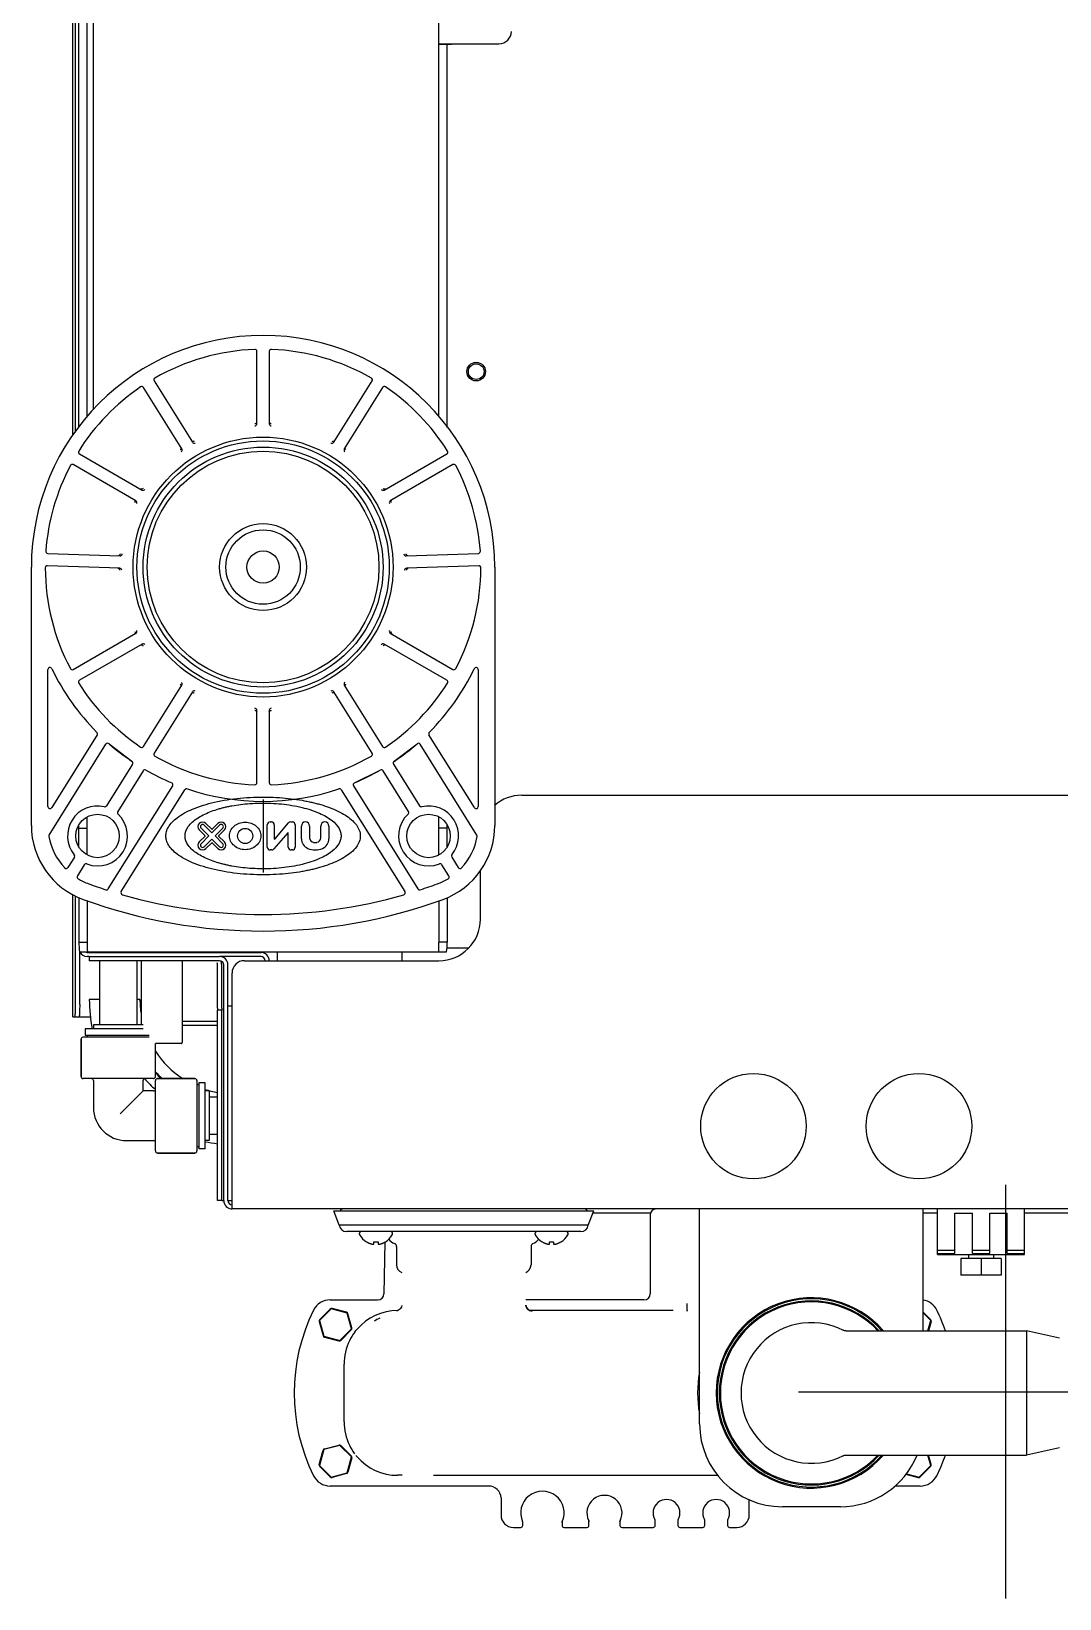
# Model space of a CAD drawing. Header units: millimetres. Extents: x 900 to 7803, y 2935 to 8583.
# Drawn here: x 4597 to 4845.5, y 7538.3 to 7917.2 of the extents above; entities that cross this region are included whole.
import ezdxf

# ---------------------------------------------------------------- set-up
doc = ezdxf.new("R2010")
doc.units = ezdxf.units.MM
doc.header["$LTSCALE"] = 676.148
doc.layers.get('0').update_dxf_attribs({"linetype": 'CONTINUOUS'})
for name, color, linetype in [('ASSI', 7, 'CONTINUOUS'), ('CURVE', 7, 'CONTINUOUS'), ('GEOM', 7, 'CONTINUOUS'), ('NOGEOM', 7, 'CONTINUOUS')]:
    doc.layers.add(name, color=color, linetype=linetype)

msp = doc.modelspace()

# ---------------------------------------------------------------- linework, layer by layer
at = {"color": 7, "linetype": 'Continuous'}
for p, q in [((4610.02, 7676.07), (4610.02, 7674.57)), ((4624.02, 7676.07), (4610.02, 7676.07)), ((4609.02, 7664.57), (4609.02, 7673.57)), ((4625.52, 7674.07), (4609.52, 7674.07)), ((4610.02, 7674.57), (4625.52, 7674.57)), ((4610.52, 7674.57), (4610.52, 7674.07)), ((4627.02, 7664.57), (4627.02, 7672.57)), ((4633.22, 7672.57), (4627.02, 7672.57)), ((4626.52, 7664.07), (4609.52, 7664.07)), ((4612.02, 7663.57), (4612.02, 7657.07)), ((4618.52, 7655.57), (4624.02, 7661.07)), ((4624.02, 7661.07), (4624.02, 7663.57)), ((4626.52, 7661.07), (4624.02, 7661.07)), ((4627.02, 7646.57), (4627.02, 7663.57)), ((4636.52, 7664.07), (4627.52, 7664.07)), ((4637.02, 7663.57), (4637.02, 7646.57)), ((4637.52, 7662.57), (4637.02, 7662.57)), ((4637.52, 7663.07), (4637.52, 7647.07)), ((4639.02, 7663.07), (4637.52, 7663.07)), ((4639.02, 7647.07), (4639.02, 7663.07)), ((4620.02, 7649.07), (4626.52, 7649.07)), ((4636.52, 7646.07), (4627.52, 7646.07)), ((4637.52, 7647.57), (4637.02, 7647.57)), ((4639.02, 7647.07), (4637.52, 7647.07)), ((4816.02, 7621.57), (4816.02, 7632.57)), ((4820.22, 7631.57), (4824.42, 7631.57)), ((4820.22, 7621.77), (4820.22, 7631.57)), ((4824.42, 7621.77), (4824.42, 7631.57)), ((4828.62, 7631.57), (4832.82, 7631.57)), ((4828.62, 7621.77), (4828.62, 7631.57)), ((4832.82, 7621.77), (4832.82, 7631.57)), ((4837.02, 7621.57), (4837.02, 7632.57)), ((4678, 7624.6), (4678, 7624.63)), ((4679.73, 7624.07), (4679.8, 7624.08)), ((4679.8, 7624.08), (4679.8, 7624.63)), ((4680.8, 7624.63), (4680.8, 7624.08)), ((4680.87, 7624.07), (4680.89, 7624.07)), ((4682.6, 7624.63), (4682.6, 7624.6)), ((4720.44, 7624.6), (4720.44, 7624.63)), ((4722.17, 7624.07), (4722.24, 7624.08)), ((4722.24, 7624.08), (4722.24, 7624.63)), ((4723.24, 7624.63), (4723.24, 7624.08)), ((4723.31, 7624.07), (4723.33, 7624.07)), ((4725.04, 7624.63), (4725.04, 7624.6)), ((4816.02, 7622.57), (4820.22, 7622.57)), ((4816.02, 7621.77), (4820.22, 7621.77)), ((4816.02, 7621.57), (4837.02, 7621.57)), ((4831.41, 7620.57), (4821.63, 7620.57)), ((4821.63, 7620.57), (4821.63, 7616.57)), ((4824.42, 7622.57), (4828.62, 7622.57)), ((4824.42, 7621.77), (4828.62, 7621.77)), ((4826.52, 7620.57), (4826.52, 7616.57)), ((4831.41, 7620.57), (4831.41, 7616.57)), ((4832.82, 7622.57), (4837.02, 7622.57)), ((4832.82, 7621.77), (4837.02, 7621.77)), ((4831.41, 7616.57), (4821.63, 7616.57))]:
    msp.add_line(p, q, dxfattribs=at)
at = {"color": 6}
for p, q in [((4832.44, 7638.35), (4832.44, 7538.35)), ((4782.44, 7588.35), (4882.44, 7588.35))]:
    msp.add_line(p, q, dxfattribs=at)
at = {"color": 7, "linetype": 'Continuous'}
for centre, radius, start, end in [((4609.52, 7673.57), 0.5, 90, 180), ((4633.22, 7672.82), 0.25, 269.9998, 360), ((4609.52, 7664.57), 0.5, 180, 270), ((4611.52, 7663.57), 0.5, 0, 90), ((4624.52, 7663.57), 0.5, 90, 180), ((4626.52, 7664.57), 0.5, 270, 360), ((4626.52, 7661.57), 0.5, 270, 360), ((4627.52, 7663.57), 0.5, 90, 180), ((4636.52, 7663.57), 0.5, 0, 90), ((4620.02, 7657.07), 8, 180, 270), ((4626.52, 7648.57), 0.5, 0, 90), ((4627.52, 7646.57), 0.5, 180, 270), ((4636.52, 7646.57), 0.5, 270, 360), ((4680.49, 7628.68), 4.75, 238.4659, 241.0313), ((4680.49, 7628.68), 4.75, 241.0316, 241.9926), ((4680.48, 7628.67), 4.75, 241.9926, 243.3187), ((4680.48, 7628.67), 4.74, 243.3188, 244.4598), ((4680.48, 7628.67), 4.74, 244.4598, 245.4278), ((4680.48, 7628.66), 4.73, 245.4278, 246.6825), ((4680.48, 7628.66), 4.73, 246.6826, 247.4526), ((4680.47, 7628.65), 4.72, 247.4524, 248.9975), ((4680.47, 7628.65), 4.72, 248.9977, 249.4819), ((4680.47, 7628.63), 4.7, 249.4813, 251.5344), ((4680.46, 7628.62), 4.68, 251.535, 252.6227), ((4680.46, 7628.6), 4.67, 252.6228, 253.6051), ((4680.45, 7628.57), 4.64, 253.6036, 255.6824), ((4679.55, 7626.07), 2.01, 262.7256, 264.8598), ((4679.55, 7626.04), 1.98, 264.8627, 265.7144), ((4679.55, 7626.03), 1.97, 265.714, 266.9767), ((4679.55, 7626.02), 1.96, 266.9771, 268.0037), ((4679.55, 7626.02), 1.95, 268.0037, 269.0738), ((4679.55, 7626.01), 1.95, 269.0741, 271.1541), ((4679.55, 7626.02), 1.95, 271.1544, 272.3767), ((4679.55, 7626.02), 1.96, 272.3765, 273.2159), ((4679.55, 7626.03), 1.97, 273.2166, 274.6016), ((4679.55, 7626.05), 1.98, 274.6009, 275.2558), ((4680.3, 7628.39), 3.79, 262.4012, 264.9222), ((4680.3, 7628.38), 3.78, 264.9228, 267.4573), ((4680.3, 7628.37), 3.77, 267.4579, 272.5421), ((4680.3, 7628.38), 3.78, 272.5427, 275.0772), ((4680.3, 7628.39), 3.79, 275.0778, 277.5988), ((4681.05, 7626.07), 2.01, 262.7259, 264.7415), ((4681.05, 7626.03), 1.97, 265.3984, 266.7833), ((4681.05, 7626.02), 1.96, 266.7841, 267.6235), ((4681.05, 7626.02), 1.96, 267.6233, 268.8455), ((4681.05, 7626.01), 1.95, 268.8459, 270.9258), ((4681.05, 7626.02), 1.95, 270.9261, 271.9964), ((4681.05, 7626.02), 1.96, 271.9964, 273.0228), ((4681.05, 7626.03), 1.97, 273.0233, 274.286), ((4681.05, 7626.04), 1.98, 274.2856, 275.1372), ((4681.05, 7626.07), 2.01, 275.1401, 277.2744), ((4680.15, 7628.57), 4.64, 284.3176, 286.3964), ((4680.15, 7628.6), 4.67, 286.3949, 287.3772), ((4680.14, 7628.62), 4.68, 287.3773, 288.465), ((4680.13, 7628.63), 4.7, 288.4656, 290.5187), ((4680.13, 7628.65), 4.72, 290.5181, 291.0023), ((4680.13, 7628.65), 4.72, 291.0025, 292.5476), ((4680.12, 7628.66), 4.73, 292.5474, 293.3174), ((4680.12, 7628.66), 4.73, 293.3175, 294.5722), ((4680.12, 7628.67), 4.74, 294.5722, 295.5402), ((4680.12, 7628.67), 4.74, 295.5402, 296.6812), ((4680.12, 7628.67), 4.75, 296.6813, 298.0074), ((4680.12, 7628.68), 4.75, 298.0074, 298.9684), ((4680.11, 7628.68), 4.75, 298.9687, 301.5341), ((4722.92, 7628.68), 4.75, 238.4659, 241.0313), ((4722.92, 7628.68), 4.75, 241.0316, 241.9926), ((4722.92, 7628.67), 4.75, 241.9926, 243.3187), ((4722.92, 7628.67), 4.74, 243.3188, 244.4598), ((4722.92, 7628.67), 4.74, 244.4598, 245.4278), ((4722.91, 7628.66), 4.73, 245.4278, 246.6825), ((4722.91, 7628.66), 4.73, 246.6826, 247.4526), ((4722.91, 7628.65), 4.72, 247.4524, 248.9975), ((4722.91, 7628.65), 4.72, 248.9977, 249.4819), ((4722.9, 7628.63), 4.7, 249.4813, 251.5344), ((4722.9, 7628.62), 4.68, 251.535, 252.6227), ((4722.89, 7628.6), 4.67, 252.6228, 253.6051), ((4722.88, 7628.57), 4.64, 253.6036, 255.6824), ((4721.99, 7626.07), 2.01, 262.7256, 264.8598), ((4721.99, 7626.04), 1.98, 264.8627, 265.7144), ((4721.99, 7626.03), 1.97, 265.714, 266.9767), ((4721.99, 7626.02), 1.96, 266.9771, 268.0037), ((4721.99, 7626.02), 1.95, 268.0037, 269.0738), ((4721.99, 7626.01), 1.95, 269.0741, 271.1541), ((4721.99, 7626.02), 1.95, 271.1544, 272.3767), ((4721.99, 7626.02), 1.96, 272.3765, 273.2159), ((4721.98, 7626.03), 1.97, 273.2166, 274.6016), ((4721.98, 7626.05), 1.98, 274.6009, 275.2558), ((4722.74, 7628.39), 3.79, 262.4012, 264.9222), ((4722.74, 7628.38), 3.78, 264.9228, 267.4573), ((4722.74, 7628.37), 3.77, 267.4579, 272.5421), ((4722.74, 7628.38), 3.78, 272.5427, 275.0772), ((4722.73, 7628.39), 3.79, 275.0778, 277.5988), ((4723.49, 7626.07), 2.01, 262.7259, 264.7415), ((4723.49, 7626.03), 1.97, 265.3984, 266.7833), ((4723.49, 7626.02), 1.96, 266.7841, 267.6235), ((4723.49, 7626.02), 1.96, 267.6233, 268.8455), ((4723.49, 7626.01), 1.95, 268.8459, 270.9258), ((4723.49, 7626.02), 1.95, 270.9261, 271.9964), ((4723.49, 7626.02), 1.96, 271.9964, 273.0228), ((4723.49, 7626.03), 1.97, 273.0233, 274.286), ((4723.48, 7626.04), 1.98, 274.2856, 275.1372), ((4723.48, 7626.07), 2.01, 275.1401, 277.2744), ((4722.59, 7628.57), 4.64, 284.3176, 286.3964), ((4722.58, 7628.6), 4.67, 286.3949, 287.3772), ((4722.58, 7628.62), 4.68, 287.3773, 288.465), ((4722.57, 7628.63), 4.7, 288.4656, 290.5187), ((4722.57, 7628.65), 4.72, 290.5181, 291.0023), ((4722.56, 7628.65), 4.72, 291.0025, 292.5476), ((4722.56, 7628.66), 4.73, 292.5474, 293.3174), ((4722.56, 7628.66), 4.73, 293.3175, 294.5722), ((4722.56, 7628.67), 4.74, 294.5722, 295.5402), ((4722.55, 7628.67), 4.74, 295.5402, 296.6812), ((4722.55, 7628.67), 4.75, 296.6813, 298.0074), ((4722.55, 7628.68), 4.75, 298.0074, 298.9684), ((4722.55, 7628.68), 4.75, 298.9687, 301.5341)]:
    msp.add_arc(centre, radius, start, end, dxfattribs=at)
at = {"layer": 'ASSI', "color": 7, "linetype": 'Continuous'}
for p, q in [((4623.57, 7692.57), (4623.57, 7677.07)), ((4633.47, 7692.57), (4633.47, 7672.82)), ((4612.02, 7677.07), (4612.02, 7676.07)), ((4624.02, 7677.07), (4612.02, 7677.07)), ((4609.02, 7673.57), (4609.02, 7664.57)), ((4627.52, 7664.07), (4636.52, 7664.07)), ((4640.02, 7661.07), (4639.02, 7661.07)), ((4640.02, 7661.07), (4640.02, 7649.07)), ((4627.52, 7646.07), (4636.52, 7646.07)), ((4640.02, 7649.07), (4639.02, 7649.07)), ((4676.3, 7626.47), (4676.3, 7626.67)), ((4684.3, 7626.47), (4684.3, 7626.67)), ((4718.74, 7626.47), (4718.74, 7626.67)), ((4726.74, 7626.47), (4726.74, 7626.67)), ((4823.52, 7621.57), (4823.52, 7620.57)), ((4829.52, 7621.57), (4829.52, 7620.57))]:
    msp.add_line(p, q, dxfattribs=at)
at = {"layer": 'ASSI', "linetype": 'Continuous'}
for p, q in [((4671.43, 7628.65), (4670.13, 7632.07)), ((4731.6, 7628.65), (4732.91, 7632.07)), ((4731.6, 7628.65), (4671.43, 7628.65)), ((4729.82, 7627.07), (4673.22, 7627.07))]:
    msp.add_line(p, q, dxfattribs=at)
for radius in [2.25, 1.9]:
    msp.add_circle((4704.52, 7834.97), radius, dxfattribs=at)
at = {"layer": 'ASSI', "color": 7, "linetype": 'Continuous'}
for radius in [10.5, 9, 3.9]:
    msp.add_circle((4653.02, 7787.72), radius, dxfattribs=at)
for centre, radius, start, end in [((4646.14, 7683.2), 35.12, 180, 191.7058), ((4646.14, 7683.2), 22.88, 180, 188.8192), ((4646.14, 7683.2), 22.88, 213.2134, 236.7866), ((4646.14, 7683.2), 22.88, 251.8444, 259.6049), ((4646.14, 7683.2), 35.12, 258.2942, 263.256), ((4676.7, 7626.67), 0.4, 90, 180), ((4683.9, 7626.67), 0.4, 0, 90), ((4719.14, 7626.67), 0.4, 90, 180), ((4726.34, 7626.67), 0.4, 0, 90), ((4676.7, 7626.47), 0.4, 180, 210.3012), ((4680.5, 7628.69), 4.8, 210.3012, 238.5421), ((4680.1, 7628.69), 4.8, 301.4579, 329.6988), ((4686.52, 7628.07), 4.25, 222.2898, 246.0499), ((4683.9, 7626.47), 0.4, 329.6988, 360), ((4716.52, 7628.07), 4.25, 293.9501, 317.7102), ((4719.14, 7626.47), 0.4, 180, 210.3012), ((4722.93, 7628.69), 4.8, 210.3012, 238.5421), ((4722.54, 7628.69), 4.8, 301.4579, 329.6988), ((4726.34, 7626.47), 0.4, 329.6988, 360), ((4687.32, 7619.07), 2.05, 180, 246.8262), ((4715.72, 7619.07), 2.05, 293.1738, 360)]:
    msp.add_arc(centre, radius, start, end, dxfattribs=at)
at = {"layer": 'ASSI', "linetype": 'Continuous'}
for centre, radius, start, end in [((4673.22, 7628.87), 1.8, 186.9943, 270), ((4729.82, 7628.87), 1.8, 270, 353.0057), ((4785.52, 7588.07), 23, 40.8573, 319.1427)]:
    msp.add_arc(centre, radius, start, end, dxfattribs=at)
at = {"layer": 'CURVE', "color": 40, "linetype": 'Continuous'}
for p, q in [((4638.78, 7725.35), (4640.65, 7723.48)), ((4639.19, 7725.77), (4640.61, 7724.35)), ((4640.65, 7723.48), (4642.52, 7725.35)), ((4640.69, 7724.35), (4642.1, 7725.77)), ((4654.03, 7720.02), (4654.03, 7725.42)), ((4654.71, 7726.1), (4655.04, 7726.1)), ((4655.72, 7725.42), (4655.72, 7722)), ((4655.82, 7721.97), (4659.2, 7725.87)), ((4659.71, 7726.1), (4660.1, 7726.1)), ((4660.78, 7725.42), (4660.78, 7720.02)), ((4639.02, 7722.76), (4637.6, 7724.18)), ((4637.6, 7721.27), (4639.02, 7722.68)), ((4639.89, 7722.72), (4638.02, 7724.59)), ((4638.02, 7720.85), (4639.89, 7722.72)), ((4640.65, 7721.96), (4638.78, 7720.09)), ((4642.52, 7720.09), (4640.65, 7721.96)), ((4643.28, 7724.59), (4641.41, 7722.72)), ((4641.41, 7722.72), (4643.28, 7720.85)), ((4643.69, 7724.18), (4642.28, 7722.76)), ((4642.28, 7722.68), (4643.69, 7721.27)), ((4658.99, 7723.48), (4655.6, 7719.58)), ((4659.09, 7720.02), (4659.09, 7723.44)), ((4662.3, 7722.04), (4662.3, 7725.11)), ((4664.26, 7725.11), (4664.26, 7722.29)), ((4666.96, 7722.29), (4666.96, 7725.11)), ((4668.93, 7725.11), (4668.93, 7722.04)), ((4640.61, 7721.09), (4639.19, 7719.68)), ((4642.1, 7719.68), (4640.69, 7721.09)), ((4655.1, 7719.35), (4654.71, 7719.35)), ((4660.1, 7719.35), (4659.77, 7719.35))]:
    msp.add_line(p, q, dxfattribs=at)
msp.add_circle((4648.69, 7722.72), 1.83, dxfattribs=at)
for centre, radius, start, end in [((4638.4, 7724.97), 1.12, 45, 225), ((4638.4, 7724.97), 0.537, 45, 225), ((4642.9, 7724.97), 1.12, 315, 135), ((4642.9, 7724.97), 0.537, 315, 135), ((4654.71, 7725.42), 0.675, 90, 180), ((4655.04, 7725.42), 0.675, 0, 90), ((4659.71, 7725.42), 0.675, 90, 139), ((4660.1, 7725.42), 0.675, 0, 90), ((4663.28, 7725.11), 0.984, 0, 180), ((4667.95, 7725.11), 0.984, 0, 180), ((4638.98, 7722.72), 0.0562, 315, 45), ((4640.65, 7724.39), 0.0562, 225, 315), ((4642.32, 7722.72), 0.0562, 135, 225), ((4655.77, 7722), 0.0562, 180, 319), ((4659.04, 7723.44), 0.0562, 0, 139), ((4664.83, 7722.04), 2.53, 180, 246.4218), ((4665.39, 7722.29), 1.12, 180, 262.3377), ((4665.84, 7722.29), 1.12, 277.6623, 360), ((4666.4, 7722.04), 2.53, 293.5782, 360), ((4638.4, 7720.47), 1.12, 135, 315), ((4638.4, 7720.47), 0.537, 135, 315), ((4640.65, 7721.05), 0.0562, 45, 135), ((4642.9, 7720.47), 1.12, 225, 45), ((4642.9, 7720.47), 0.537, 225, 45), ((4654.71, 7720.02), 0.675, 180, 270), ((4655.1, 7720.02), 0.675, 270, 319), ((4659.77, 7720.02), 0.675, 180, 270), ((4660.1, 7720.02), 0.675, 270, 360), ((4665.61, 7723.85), 4.5, 246.4218, 293.5782), ((4665.61, 7723.96), 2.81, 262.3377, 277.6623), ((4644.02, 7681.07), 26, 220.8383, 229.1617)]:
    msp.add_arc(centre, radius, start, end, dxfattribs=at)
for points, knots in [([(4629.52, 7722.72), (4629.52, 7723.08), (4629.63, 7723.83), (4630.36, 7725.47), (4632.47, 7727.51), (4636.31, 7729.5), (4641.49, 7731.06), (4647.53, 7731.99), (4652.8, 7732.19), (4656.91, 7732.02), (4659.75, 7731.75), (4661.97, 7731.43), (4663.61, 7731.12), (4664.76, 7730.87), (4665.87, 7730.6), (4667.32, 7730.2), (4669.09, 7729.61), (4671.08, 7728.78), (4673.36, 7727.53), (4675.61, 7725.78), (4676.52, 7723.66), (4676.52, 7722.72)], [0, 0, 0, 0, 0.0196, 0.041698, 0.098532, 0.17836, 0.280866, 0.397884, 0.516946, 0.573502, 0.626553, 0.675393, 0.698106, 0.719647, 0.740649, 0.761683, 0.803388, 0.843793, 0.881879, 0.947626, 1, 1, 1, 1]), ([(4634.17, 7722.72), (4634.17, 7723.51), (4634.87, 7725.28), (4636.69, 7726.79), (4638.52, 7727.84), (4640.13, 7728.55), (4641.54, 7729.05), (4642.71, 7729.39), (4643.6, 7729.62), (4644.52, 7729.83), (4645.84, 7730.09), (4647.62, 7730.36), (4649.9, 7730.59), (4653.19, 7730.73), (4657.43, 7730.56), (4662.27, 7729.77), (4666.43, 7728.45), (4669.52, 7726.76), (4671.2, 7725.03), (4671.78, 7723.66), (4671.87, 7723.02), (4671.87, 7722.72)], [0, 0, 0, 0, 0.054315, 0.120928, 0.159089, 0.199393, 0.240873, 0.26176, 0.282599, 0.303958, 0.326465, 0.374828, 0.427325, 0.483267, 0.601038, 0.716936, 0.818834, 0.898832, 0.956706, 0.979574, 1, 1, 1, 1]), ([(4644.89, 7722.72), (4644.89, 7723.16), (4645.1, 7724.05), (4645.96, 7725.16), (4647.22, 7725.88), (4648.69, 7726.13), (4650.15, 7725.88), (4651.41, 7725.16), (4652.28, 7724.05), (4652.48, 7723.16), (4652.48, 7722.72)], [0, 0, 0, 0, 0.117152, 0.239047, 0.367351, 0.5, 0.632649, 0.760953, 0.882848, 1, 1, 1, 1]), ([(4676.52, 7722.72), (4676.52, 7721.79), (4675.61, 7719.67), (4673.36, 7717.92), (4671.08, 7716.67), (4669.09, 7715.83), (4667.32, 7715.25), (4665.87, 7714.85), (4664.76, 7714.58), (4663.61, 7714.33), (4661.97, 7714.02), (4659.75, 7713.69), (4656.91, 7713.43), (4652.8, 7713.26), (4647.53, 7713.46), (4641.49, 7714.39), (4636.31, 7715.95), (4632.47, 7717.94), (4630.36, 7719.98), (4629.63, 7721.62), (4629.52, 7722.37), (4629.52, 7722.72)], [0, 0, 0, 0, 0.052374, 0.118121, 0.156207, 0.196612, 0.238317, 0.259351, 0.280353, 0.301894, 0.324607, 0.373447, 0.426498, 0.483054, 0.602116, 0.719134, 0.82164, 0.901468, 0.958302, 0.9804, 1, 1, 1, 1]), ([(4671.87, 7722.72), (4671.87, 7722.43), (4671.78, 7721.79), (4671.2, 7720.42), (4669.52, 7718.69), (4666.43, 7717), (4662.27, 7715.67), (4657.43, 7714.89), (4653.19, 7714.72), (4649.9, 7714.86), (4647.62, 7715.08), (4645.84, 7715.36), (4644.52, 7715.62), (4643.6, 7715.83), (4642.71, 7716.06), (4641.54, 7716.4), (4640.13, 7716.89), (4638.52, 7717.6), (4636.69, 7718.66), (4634.87, 7720.17), (4634.17, 7721.93), (4634.17, 7722.72)], [0, 0, 0, 0, 0.020426, 0.043294, 0.101168, 0.181166, 0.283064, 0.398962, 0.516733, 0.572675, 0.625172, 0.673535, 0.696042, 0.717401, 0.73824, 0.759127, 0.800607, 0.840911, 0.879072, 0.945685, 1, 1, 1, 1]), ([(4652.48, 7722.72), (4652.48, 7722.29), (4652.28, 7721.39), (4651.41, 7720.29), (4650.15, 7719.57), (4648.69, 7719.32), (4647.22, 7719.57), (4645.96, 7720.29), (4645.1, 7721.39), (4644.89, 7722.29), (4644.89, 7722.72)], [0, 0, 0, 0, 0.117152, 0.239047, 0.367351, 0.5, 0.632649, 0.760953, 0.882848, 1, 1, 1, 1])]:
    msp.add_open_spline(points, degree=3, knots=knots, dxfattribs=at)
at = {"layer": 'GEOM', "linetype": 'Continuous'}
for p, q in [((4695.52, 7824.16), (4695.52, 8501.68)), ((4607.02, 7819.61), (4607.02, 8453.47)), ((4608.52, 7821.49), (4608.52, 8454.47)), ((4607.7, 7820.46), (4607.7, 8450.47)), ((4612.02, 7825.86), (4612.02, 8387.22)), ((4697.52, 7821.49), (4697.52, 7914.04)), ((4699.52, 7914.22), (4710.02, 7914.22)), ((4715.52, 7732.57), (5026.52, 7732.57)), ((4608.52, 7720.08), (4608.52, 7725.36)), ((4697.52, 7720.08), (4697.52, 7725.36)), ((4705.52, 7702.57), (4705.52, 7714.39)), ((4607.02, 7678.97), (4607.02, 7708.56)), ((4607.7, 7681.97), (4607.7, 7708.25)), ((4608.52, 7707.86), (4608.52, 7697.02)), ((4697.52, 7707.86), (4697.52, 7697.02)), ((4702.64, 7695.57), (4697.45, 7695.57)), ((4611.02, 7693.57), (4610.52, 7693.57)), ((4642.52, 7692.57), (4611.02, 7692.57)), ((4642.02, 7681.07), (4642.02, 7691.57)), ((4652.52, 7693.57), (4642.52, 7693.57)), ((4643.52, 7634.57), (4643.52, 7691.57)), ((4648.52, 7692.57), (4695.52, 7692.57)), ((4645.52, 7633.57), (4645.52, 7689.57)), ((4642.02, 7634.57), (4642.02, 7680.57)), ((4607.02, 7678.97), (4607.54, 7678.97)), ((4633.47, 7676.97), (4642.02, 7676.97)), ((4994.4, 7632.57), (4645.52, 7632.57)), ((4671.43, 7628.65), (4670.13, 7632.07)), ((4670.13, 7632.07), (4732.91, 7632.07)), ((4731.6, 7628.65), (4732.91, 7632.07)), ((4746.56, 7631.57), (4732.72, 7631.57)), ((4758.52, 7580.57), (4758.52, 7632.57)), ((4812.52, 7603.07), (4812.52, 7632.57)), ((4816.02, 7631.57), (4812.52, 7631.57)), ((4994.4, 7631.57), (4837.02, 7631.57)), ((4792.52, 7560.57), (4778.52, 7560.57))]:
    msp.add_line(p, q, dxfattribs=at)
at = {"layer": 'GEOM', "color": 7, "linetype": 'Continuous'}
for p, q in [((4610.52, 7824.16), (4610.52, 8432.72)), ((4698.52, 7914.04), (4695.52, 7914.04)), ((4698.52, 7914.04), (4698.52, 7914.2)), ((4651.52, 7822.34), (4651.52, 7839.84)), ((4654.52, 7839.84), (4654.52, 7822.34)), ((4626.67, 7832.71), (4635.94, 7817.88)), ((4670.09, 7817.88), (4679.36, 7832.71)), ((4633.4, 7816.29), (4624.13, 7831.12)), ((4681.91, 7831.12), (4672.64, 7816.29)), ((4622.29, 7803.73), (4607.14, 7812.48)), ((4608.64, 7815.08), (4623.79, 7806.33)), ((4682.25, 7806.33), (4697.4, 7815.08)), ((4698.9, 7812.48), (4683.75, 7803.73)), ((4600.99, 7791.04), (4618.47, 7790.43)), ((4687.56, 7790.43), (4705.05, 7791.04)), ((4597.02, 7725.25), (4597.02, 7787.72)), ((4618.37, 7787.43), (4600.88, 7788.04)), ((4705.15, 7788.04), (4687.67, 7787.43)), ((4709.02, 7787.72), (4709.02, 7725.25)), ((4607.14, 7762.97), (4622.29, 7771.71)), ((4683.75, 7771.71), (4698.9, 7762.97)), ((4623.79, 7769.11), (4608.64, 7760.37)), ((4697.4, 7760.37), (4682.25, 7769.11)), ((4601.02, 7729.84), (4601.02, 7762.94)), ((4705.02, 7762.94), (4705.02, 7729.84)), ((4624.13, 7744.32), (4633.4, 7759.16)), ((4635.94, 7757.57), (4626.67, 7742.73)), ((4679.36, 7742.73), (4670.09, 7757.57)), ((4672.64, 7759.16), (4681.91, 7744.32)), ((4651.52, 7735.61), (4651.52, 7753.1)), ((4654.52, 7753.1), (4654.52, 7735.61)), ((4601.33, 7722.93), (4615.05, 7744.89)), ((4612.93, 7747.15), (4601.94, 7729.57)), ((4615.81, 7745.01), (4621.33, 7740.76)), ((4684.7, 7740.76), (4690.23, 7745.01)), ((4704.71, 7722.93), (4690.98, 7744.89)), ((4704.09, 7729.57), (4693.11, 7747.15)), ((4621.48, 7740.08), (4615.19, 7730.01)), ((4624.02, 7738.49), (4617.88, 7728.66)), ((4675.1, 7735.55), (4681.34, 7738.66)), ((4688.16, 7728.66), (4682.01, 7738.49)), ((4684.56, 7740.08), (4690.85, 7730.01)), ((4615.62, 7709.94), (4631.17, 7734.83)), ((4618.73, 7709.26), (4634.13, 7733.9)), ((4671.91, 7733.9), (4687.31, 7709.26)), ((4674.87, 7734.83), (4690.42, 7709.94)), ((4610.52, 7718.12), (4610.52, 7727.33)), ((4695.52, 7718.12), (4695.52, 7727.33)), ((4608.52, 7724.62), (4610.52, 7724.62)), ((4697.52, 7724.62), (4695.52, 7724.62)), ((4607.42, 7717.58), (4605.86, 7715.08)), ((4609.82, 7715.75), (4608.14, 7713.08)), ((4697.89, 7713.08), (4696.22, 7715.75)), ((4698.62, 7717.58), (4700.18, 7715.08)), ((4610.52, 7707.09), (4610.52, 7697.02)), ((4695.52, 7707.09), (4695.52, 7697.02)), ((4608.52, 7697.02), (4610.52, 7697.02)), ((4697.52, 7697.02), (4695.52, 7697.02)), ((4608.69, 7694.72), (4697.35, 7694.72)), ((4608.7, 7681.97), (4608.7, 7694.72)), ((4610.52, 7694.57), (4652.52, 7694.57)), ((4611.02, 7693.57), (4611.02, 7692.57)), ((4611.02, 7693.57), (4642.52, 7693.57)), ((4613.52, 7694.72), (4613.52, 7694.57)), ((4613.52, 7692.57), (4613.52, 7677.07)), ((4622.52, 7692.57), (4622.52, 7677.07)), ((4643.02, 7681.07), (4643.02, 7691.57)), ((4644.52, 7634.57), (4644.52, 7691.57)), ((4656.52, 7692.57), (4656.52, 7694.72)), ((4686.52, 7694.72), (4686.52, 7692.57)), ((4613.52, 7683.2), (4611.01, 7683.2)), ((4623.26, 7683.2), (4622.52, 7683.2)), ((4643.02, 7680.57), (4642.02, 7680.57)), ((4643.02, 7634.57), (4643.02, 7680.57)), ((4645.52, 7681.57), (4644.52, 7681.57)), ((4607.54, 7678.97), (4611.3, 7678.97)), ((4633.47, 7677.97), (4642.02, 7677.97)), ((4642.02, 7659.57), (4640.02, 7659.57)), ((4642.02, 7650.57), (4640.02, 7650.57)), ((4643.02, 7634.57), (4642.02, 7634.57)), ((4643.09, 7634.57), (4643.52, 7634.57)), ((4644.52, 7634.57), (4645.52, 7634.57)), ((4645.52, 7632.57), (4645.52, 7633.57)), ((4746.56, 7631.07), (4746.56, 7629.67)), ((4746.56, 7627.48), (4746.56, 7612.07)), ((4682.42, 7624.52), (4682.2, 7612.05)), ((4685.27, 7623.46), (4685.27, 7619.07)), ((4717.77, 7623.46), (4717.77, 7619.07)), ((4669.49, 7608.41), (4666.68, 7605.6)), ((4669.25, 7608.36), (4666.74, 7605.85)), ((4669.24, 7610.57), (4680.7, 7610.57)), ((4673.33, 7607.38), (4669.49, 7608.41)), ((4673.16, 7607.57), (4669.73, 7608.49)), ((4685.3, 7607.89), (4685.29, 7607.89)), ((4685.38, 7607.91), (4685.3, 7607.89)), ((4685.52, 7607.98), (4685.6, 7607.98)), ((4745.06, 7610.57), (4716.52, 7610.57)), ((4717.29, 7608.07), (4752.12, 7608.07)), ((4755.52, 7608.01), (4755.52, 7609.73)), ((4666.61, 7605.36), (4667.52, 7601.93)), ((4666.68, 7605.6), (4667.71, 7601.77)), ((4674.35, 7603.55), (4673.33, 7607.38)), ((4674.43, 7603.78), (4673.51, 7607.21)), ((4812.52, 7607.63), (4814.3, 7605.85)), ((4814.35, 7605.6), (4812.52, 7607.44)), ((4813.68, 7603.07), (4814.35, 7605.6)), ((4814.43, 7605.36), (4813.82, 7603.07)), ((4667.71, 7601.77), (4671.55, 7600.74)), ((4667.88, 7601.58), (4671.31, 7600.66)), ((4671.55, 7600.74), (4674.35, 7603.55)), ((4671.79, 7600.79), (4674.3, 7603.3)), ((4793.49, 7603.13), (4793.21, 7603.24)), ((4793.21, 7603.24), (4793.26, 7603.21)), ((4793.79, 7603.08), (4793.49, 7603.13)), ((4793.89, 7603.07), (4793.79, 7603.08)), ((4793.91, 7603.07), (4837.52, 7603.07)), ((4845.52, 7601.32), (4837.52, 7603.07)), ((4837.52, 7603.07), (4837.52, 7573.07)), ((4672.61, 7581.07), (4672.61, 7595.07)), ((4666.61, 7570.78), (4667.52, 7574.21)), ((4667.71, 7574.38), (4666.68, 7570.55)), ((4671.55, 7575.41), (4667.71, 7574.38)), ((4667.88, 7574.57), (4671.31, 7575.49)), ((4674.35, 7572.6), (4671.55, 7575.41)), ((4671.79, 7575.36), (4674.3, 7572.85)), ((4845.52, 7574.82), (4837.52, 7573.07)), ((4666.68, 7570.55), (4669.49, 7567.74)), ((4669.25, 7567.79), (4666.74, 7570.3)), ((4673.33, 7568.77), (4674.35, 7572.6)), ((4674.43, 7572.36), (4673.51, 7568.93)), ((4793.26, 7572.94), (4793.21, 7572.91)), ((4793.79, 7573.07), (4793.89, 7573.07)), ((4793.91, 7573.07), (4837.52, 7573.07)), ((4811.55, 7567.74), (4814.35, 7570.55)), ((4811.79, 7567.79), (4814.3, 7570.3)), ((4814.35, 7570.55), (4813.68, 7573.07)), ((4814.43, 7570.78), (4813.82, 7573.07)), ((4669.49, 7567.74), (4673.33, 7568.77)), ((4673.16, 7568.58), (4669.73, 7567.66)), ((4686.65, 7568.17), (4685.52, 7568.17)), ((4762.97, 7568.08), (4694.2, 7568.08)), ((4808.38, 7568.45), (4811.31, 7567.66)), ((4808.48, 7568.56), (4811.55, 7567.74)), ((4707.52, 7565.57), (4669.24, 7565.57)), ((4710.52, 7562.69), (4710.52, 7558.57)), ((4811.8, 7565.57), (4805.66, 7565.57)), ((4770.52, 7558.57), (4770.52, 7562.31)), ((4713.52, 7555.57), (4715.27, 7555.57)), ((4715.77, 7556.07), (4715.77, 7556.73)), ((4725.27, 7556.73), (4725.31, 7556.93)), ((4725.27, 7556.73), (4725.27, 7556.07)), ((4725.77, 7555.57), (4731.27, 7555.57)), ((4731.72, 7557.18), (4731.77, 7556.95)), ((4731.77, 7556.07), (4731.77, 7556.95)), ((4739.27, 7556.95), (4739.32, 7557.18)), ((4739.27, 7556.95), (4739.27, 7556.07)), ((4739.77, 7555.57), (4747.27, 7555.57)), ((4747.77, 7556.07), (4747.77, 7557.2)), ((4753.27, 7557.2), (4753.27, 7556.07)), ((4753.77, 7555.57), (4759.27, 7555.57)), ((4759.77, 7556.07), (4759.77, 7557.2)), ((4765.27, 7557.2), (4765.27, 7556.07)), ((4765.77, 7555.57), (4767.52, 7555.57))]:
    msp.add_line(p, q, dxfattribs=at)
for points in [[(4686.52, 7609.25), (4686.44, 7608.86), (4686.26, 7608.51), (4686.01, 7608.23), (4685.75, 7608.05), (4685.53, 7607.95), (4685.38, 7607.91)], [(4717.79, 7607.89), (4717.8, 7607.89), (4717.79, 7607.89), (4717.75, 7607.9), (4717.64, 7607.92), (4717.43, 7607.99), (4717.14, 7608.15), (4716.86, 7608.41), (4716.64, 7608.77), (4716.52, 7609.2), (4716.52, 7609.26)], [(4793.21, 7572.91), (4793.49, 7573.02), (4793.79, 7573.07)]]:
    msp.add_lwpolyline(points, dxfattribs=at)
for centre, radius in [((4653.02, 7787.72), 31.41), ((4653.02, 7787.72), 30.5), ((4653.02, 7787.72), 29), ((4653.02, 7787.72), 28), ((4613.02, 7722.72), 5.25), ((4693.02, 7722.72), 5.25), ((4771.52, 7652.57), 12.75), ((4811.52, 7652.57), 12.75)]:
    msp.add_circle(centre, radius, dxfattribs=at)
at = {"layer": 'GEOM', "linetype": 'Continuous'}
for centre, radius, start, end in [((4710.02, 7917.22), 3, 269.9993, 359.9993), ((4715.52, 7722.57), 10, 90, 131.0941), ((4695.52, 7702.57), 10, 270, 360), ((4610.52, 7695.57), 2, 205.1728, 270), ((4641.02, 7691.57), 1, 0, 30), ((4642.52, 7691.57), 1, 0, 90), ((4648.52, 7689.57), 3, 90, 180), ((4652.52, 7692.57), 1, 0, 90), ((4644.02, 7681.07), 2, 180, 195.4975), ((4645.52, 7634.57), 2, 180, 270), ((4778.52, 7580.57), 20, 180, 270), ((4792.52, 7580.57), 20, 270, 337.9046)]:
    msp.add_arc(centre, radius, start, end, dxfattribs=at)
at = {"layer": 'GEOM', "color": 7, "linetype": 'Continuous'}
for centre, radius, start, end in [((4653.02, 7787.72), 56, 0, 180), ((4653.02, 7787.72), 52.65, 92.1978, 119.8022), ((4651.02, 7839.84), 0.5, 0, 92.1978), ((4655.02, 7839.84), 0.5, 87.8022, 180), ((4653.02, 7787.72), 52.65, 60.1978, 87.8022), ((4623.71, 7830.86), 0.5, 32, 124.1978), ((4627.1, 7832.98), 0.5, 119.8022, 212), ((4678.94, 7832.98), 0.5, 328, 60.1978), ((4682.33, 7830.86), 0.5, 55.8022, 148), ((4653.02, 7787.72), 52.65, 124.1978, 147.8022), ((4653.02, 7787.72), 52.65, 32.1978, 55.8022), ((4651.01, 7822.89), 0.537, 284.6753, 287.9417), ((4606.89, 7812.05), 0.5, 60, 152.1978), ((4608.89, 7815.51), 0.5, 147.8022, 240), ((4697.15, 7815.51), 0.5, 300, 32.1978), ((4699.15, 7812.05), 0.5, 27.8022, 120), ((4653.02, 7787.72), 52.65, 152.1978, 175.8022), ((4653.02, 7787.72), 52.65, 4.1978, 27.8022), ((4621.53, 7803.57), 0.567, 352.9438, 359.7748), ((4601.01, 7791.54), 0.5, 175.8022, 268), ((4617.93, 7790.96), 0.545, 340.8391, 344.5973), ((4688.09, 7790.96), 0.537, 196.6753, 199.9417), ((4705.03, 7791.54), 0.5, 272, 4.1978), ((4600.87, 7787.54), 0.5, 88, 180.1978), ((4653.02, 7787.72), 52.65, 180.1978, 207.8022), ((4653.02, 7787.72), 52.65, 332.1978, 359.8022), ((4705.17, 7787.54), 0.5, 359.8022, 92), ((4684.51, 7771.88), 0.567, 172.9438, 179.7748), ((4601.52, 7762.94), 0.5, 25.6985, 180), ((4653.02, 7787.72), 56.65, 205.6985, 224.8525), ((4606.89, 7763.4), 0.5, 207.8022, 300), ((4653.02, 7787.72), 56.65, 315.1475, 334.3015), ((4699.15, 7763.4), 0.5, 240, 332.1978), ((4704.52, 7762.94), 0.5, 0, 154.3015), ((4608.89, 7759.93), 0.5, 120, 212.1978), ((4653.02, 7787.72), 52.65, 212.1978, 235.8022), ((4653.02, 7787.72), 52.65, 304.1978, 327.8022), ((4697.15, 7759.93), 0.5, 327.8022, 60), ((4655.03, 7752.56), 0.537, 104.6753, 107.9417), ((4612.5, 7747.41), 0.5, 328, 44.8525), ((4615.48, 7744.63), 0.5, 48.9398, 148), ((4653.02, 7787.72), 56.65, 228.9398, 235.9946), ((4623.71, 7744.59), 0.5, 235.8022, 328), ((4682.33, 7744.59), 0.5, 212, 304.1978), ((4653.02, 7787.72), 56.65, 304.0054, 311.0602), ((4690.56, 7744.63), 0.5, 32, 131.0602), ((4693.54, 7747.41), 0.5, 135.1475, 212), ((4621.05, 7740.34), 0.5, 328, 55.9946), ((4627.1, 7742.47), 0.5, 148, 240.1978), ((4653.02, 7787.72), 52.65, 240.1978, 267.8022), ((4653.02, 7787.72), 52.65, 272.1978, 299.8022), ((4678.94, 7742.47), 0.5, 299.8022, 32), ((4684.98, 7740.34), 0.5, 124.0054, 212), ((4624.45, 7738.23), 0.5, 60.0054, 148), ((4653.02, 7787.72), 56.65, 240.0054, 247.0602), ((4653.02, 7787.72), 56.65, 292.9398, 299.9946), ((4681.59, 7738.23), 0.5, 32, 119.9946), ((4630.74, 7735.09), 0.5, 328, 67.0602), ((4634.55, 7733.64), 0.5, 71.1475, 148), ((4653.02, 7787.72), 56.65, 251.1475, 288.8525), ((4651.02, 7735.61), 0.5, 267.8022, 360), ((4655.02, 7735.61), 0.5, 180, 272.1978), ((4671.49, 7733.64), 0.5, 32, 108.8525), ((4675.29, 7735.09), 0.5, 112.9398, 212), ((4601.52, 7729.84), 0.5, 180, 328), ((4613.02, 7722.72), 7.25, 76.9975, 219.0025), ((4614.76, 7730.28), 0.5, 256.9975, 328), ((4691.27, 7730.28), 0.5, 212, 283.0025), ((4693.02, 7722.72), 7.25, 320.9975, 103.0025), ((4704.52, 7729.84), 0.5, 212, 360), ((4613.02, 7722.72), 7.25, 248.988, 47.012), ((4618.3, 7728.39), 0.5, 148, 227.012), ((4693.02, 7722.72), 7.25, 132.988, 291.012), ((4687.73, 7728.39), 0.5, 312.988, 32), ((4616.02, 7725.25), 19, 180, 249.9874), ((4601.75, 7722.66), 0.5, 148, 190.2852), ((4616.02, 7725.25), 15, 190.2852, 223.1051), ((4690.02, 7725.25), 19, 290.0126, 360), ((4690.02, 7725.25), 15, 316.8949, 349.7148), ((4704.29, 7722.66), 0.5, 349.7148, 32), ((4607, 7717.85), 0.5, 328, 39.0025), ((4699.04, 7717.85), 0.5, 140.9975, 212), ((4605.43, 7715.34), 0.5, 223.1051, 328), ((4610.24, 7715.49), 0.5, 68.988, 148), ((4695.8, 7715.49), 0.5, 32, 111.012), ((4700.6, 7715.34), 0.5, 212, 316.8949), ((4608.57, 7712.81), 0.5, 148, 239.0781), ((4616.02, 7725.25), 15, 239.0781, 249.9874), ((4653.02, 7826.84), 123.12, 249.9874, 252.0311), ((4653.02, 7826.84), 123.12, 287.9689, 290.0126), ((4690.02, 7725.25), 15, 290.0126, 300.9219), ((4697.47, 7712.81), 0.5, 300.9219, 32), ((4653.02, 7826.84), 127.12, 249.9874, 290.0126), ((4615.19, 7710.2), 0.5, 252.0311, 328), ((4619.15, 7708.99), 0.5, 148, 253.9663), ((4653.02, 7826.84), 123.12, 253.9663, 286.0337), ((4686.89, 7708.99), 0.5, 286.0337, 32), ((4690.85, 7710.2), 0.5, 212, 287.9689), ((4655.46, 7696.99), 44.95, 179.958, 182.891), ((4650.57, 7696.99), 44.95, 357.109, 0.042), ((4610.52, 7695.57), 1, 238.2446, 270), ((4634.62, 7694.77), 0.2, 270, 345.3012), ((4642.52, 7691.57), 2, 0, 90), ((4641.02, 7691.57), 2, 0, 30), ((4652.52, 7692.57), 2, 0, 90), ((4644.02, 7681.07), 1, 180, 210), ((4646.14, 7683.2), 25.95, 222.485, 227.5151), ((4646.14, 7683.2), 26.08, 222.7798, 227.2202), ((4645.52, 7634.57), 1, 180, 270), ((4672.37, 7631.77), 0.8, 90, 157.6543), ((4730.67, 7631.77), 0.8, 22.3457, 90), ((4748.06, 7631.07), 1.5, 89.9673, 179.9672), ((4686.52, 7628.07), 4.25, 222.2972, 246.0499), ((4684.47, 7623.46), 0.8, 0, 66.0499), ((4718.57, 7623.46), 0.8, 113.9501, 180), ((4705.52, 7588.07), 45, 153.6098, 206.3902), ((4669.24, 7606.08), 4.5, 89.9984, 153.6114), ((4685.52, 7595.07), 12.91, 90, 139.3191), ((4718.01, 7609.37), 1.5, 181.8276, 270.0023), ((4785.52, 7588.07), 22.75, 41.3972, 318.6028), ((4785.52, 7588.07), 22.25, 42.518, 317.482), ((4785.52, 7588.07), 22, 43.0001, 316.9998), ((4811.8, 7606.08), 4.5, 26.3863, 80.7714), ((4775.52, 7588.07), 45, 19.4847, 26.3902), ((4669.84, 7605.08), 5.48, 151.8655, 154.5057), ((4686.02, 7594.57), 12.5, 112.5231, 119.5853), ((4785.52, 7588.07), 17, 62.905, 297.095), ((4811.19, 7605.08), 5.48, 25.4943, 28.1352), ((4707.52, 7588.07), 41.5, 160.9606, 161.15), ((4707.52, 7588.07), 38.75, 160.6734, 160.8764), ((4685.52, 7595.07), 12.91, 154.1898, 180), ((4685.59, 7595.04), 12.98, 143.5259, 154.187), ((4686.11, 7594.57), 13.69, 139.3168, 141.1322), ((4785.52, 7588.07), 27.5, 169.5578, 190.3788), ((4685.52, 7581.07), 12.91, 180, 205.8102), ((4707.52, 7588.07), 41.5, 198.85, 199.0394), ((4707.52, 7588.07), 38.75, 199.1236, 199.3266), ((4685.58, 7581.1), 12.98, 205.8107, 216.4764), ((4685.82, 7581.34), 13.31, 218.8422, 220.7088), ((4685.52, 7581.07), 12.91, 220.6809, 270), ((4775.52, 7588.07), 45, 333.6098, 340.5153), ((4669.84, 7571.06), 5.48, 205.4943, 208.1352), ((4669.24, 7570.07), 4.5, 206.3886, 270.0016), ((4811.8, 7570.07), 4.5, 269.9984, 333.6114), ((4811.19, 7571.06), 5.48, 331.8655, 334.5057), ((4720.52, 7559.07), 5.25, 335.9294, 204.0706), ((4735.52, 7559.07), 4.25, 333.4746, 206.5254), ((4713.52, 7558.57), 3, 180, 270), ((4750.52, 7559.07), 3.25, 330.0736, 209.9264), ((4762.52, 7559.07), 3.25, 330.0736, 209.9264), ((4767.52, 7558.57), 3, 270, 360), ((4715.27, 7556.07), 0.5, 270, 360), ((4715.27, 7556.73), 0.5, 0, 24.0706), ((4725.77, 7556.73), 0.5, 155.9294, 180), ((4725.77, 7556.07), 0.5, 180, 270), ((4731.27, 7556.07), 0.5, 270, 360), ((4731.27, 7556.95), 0.5, 0, 26.5254), ((4739.77, 7556.95), 0.5, 153.4746, 180), ((4739.77, 7556.07), 0.5, 180, 270), ((4747.27, 7556.07), 0.5, 270, 360), ((4747.27, 7557.2), 0.5, 0, 29.9264), ((4753.77, 7557.2), 0.5, 150.0736, 180), ((4753.77, 7556.07), 0.5, 180, 270), ((4759.27, 7556.07), 0.5, 270, 360), ((4759.27, 7557.2), 0.5, 0, 29.9264), ((4765.77, 7557.2), 0.5, 150.0736, 180), ((4765.77, 7556.07), 0.5, 180, 270)]:
    msp.add_arc(centre, radius, start, end, dxfattribs=at)
for centre, major_axis, ratio, start_param, end_param in [((4680.7, 7612.07), (-1.25, 0.84), 0.998054, 2.164812, 3.716346), ((4745.06, 7612.07), (-1.25, 0.83), 0.998023, 2.159478, 3.728448), ((4669.6, 7608), (0.129, -0.483), 0.999797, 8.901267, 9.948289), ((4667.09, 7605.49), (0.483, -0.129), 0.999797, 8.901267, 9.948289), ((4673.03, 7607.08), (-0.354, -0.354), 0.999797, 8.901267, 9.948289), ((4813.95, 7605.49), (-0.483, -0.129), 0.999797, 8.901267, 9.948289), ((4668.01, 7602.06), (0.354, 0.354), 0.999797, 8.901267, 9.948289), ((4671.44, 7601.14), (-0.129, 0.483), 0.999797, 8.901267, 9.948289), ((4673.95, 7603.65), (-0.483, 0.129), 0.999797, 8.901267, 9.948289), ((4668.01, 7574.08), (0.354, -0.354), 0.999797, 8.901267, 9.948289), ((4671.44, 7575), (-0.129, -0.483), 0.999797, 8.901267, 9.948289), ((4667.09, 7570.65), (0.483, 0.129), 0.999797, 8.901267, 9.948289), ((4673.95, 7572.49), (-0.483, -0.129), 0.999797, 8.901267, 9.948289), ((4813.95, 7570.65), (-0.483, 0.129), 0.999797, 8.901267, 9.948289), ((4669.6, 7568.14), (0.129, 0.483), 0.999797, 8.901267, 9.948289), ((4673.03, 7569.06), (-0.354, 0.354), 0.999797, 8.901267, 9.948289), ((4811.44, 7568.14), (-0.129, 0.483), 0.999797, 8.901267, 9.948289), ((4707.52, 7562.57), (0, 3), 0.999391, -1.530583, 0)]:
    msp.add_ellipse(centre, major_axis=major_axis, ratio=ratio, start_param=start_param, end_param=end_param, dxfattribs=at)
at = {"layer": 'GEOM', "linetype": 'Continuous'}
for points, knots in [([(4695.52, 7914.2), (4695.52, 7914.21), (4695.62, 7914.18), (4695.67, 7914.2), (4695.71, 7914.2)], [0, 0, 0, 0, 0.252759, 1, 1, 1, 1]), ([(4695.71, 7914.2), (4695.86, 7914.21), (4696.79, 7914.22), (4697.72, 7914.22), (4698.51, 7914.22)], [0, 0, 0, 0, 0.15208, 1, 1, 1, 1]), ([(4607.54, 7678.97), (4607.56, 7678.97), (4607.58, 7679.09), (4607.61, 7679.23), (4607.63, 7679.52), (4607.65, 7679.88), (4607.67, 7680.33), (4607.69, 7681.03), (4607.7, 7681.59), (4607.7, 7681.97)], [0, 0, 0, 0, 0.021666, 0.079165, 0.171618, 0.295699, 0.446725, 0.618937, 1, 1, 1, 1])]:
    msp.add_open_spline(points, degree=3, knots=knots, dxfattribs=at)
for points in [[(4698.51, 7914.22), (4698.85, 7914.22), (4699.18, 7914.22), (4699.52, 7914.22)], [(4608.52, 7697.02), (4608.52, 7696.25), (4608.57, 7695.48), (4608.69, 7694.72)], [(4697.35, 7694.72), (4697.46, 7695.48), (4697.52, 7696.25), (4697.52, 7697.02)]]:
    msp.add_open_spline(points, degree=3, dxfattribs=at)
at = {"layer": 'GEOM', "color": 7, "linetype": 'Continuous'}
for points, knots in [([(4651.14, 7822.37), (4651.13, 7822.37), (4651.1, 7822.36), (4651.06, 7822.36), (4651.05, 7822.36)], [0, 0, 0, 0, 0.4981, 1, 1, 1, 1]), ([(4651.51, 7822.76), (4651.49, 7822.64), (4651.38, 7822.47), (4651.22, 7822.4), (4651.17, 7822.38)], [0, 0, 0, 0, 0.695209, 1, 1, 1, 1]), ([(4654.9, 7822.37), (4654.88, 7822.37), (4654.85, 7822.39), (4654.81, 7822.4), (4654.79, 7822.41)], [0, 0, 0, 0, 0.507151, 1, 1, 1, 1]), ([(4654.99, 7822.36), (4654.98, 7822.36), (4654.95, 7822.36), (4654.92, 7822.37), (4654.9, 7822.37)], [0, 0, 0, 0, 0.501286, 1, 1, 1, 1]), ([(4633.14, 7816.71), (4633.22, 7816.58), (4633.23, 7816.33), (4633.11, 7816.16), (4633.07, 7816.11)], [0, 0, 0, 0, 0.687908, 1, 1, 1, 1]), ([(4669.93, 7818.08), (4669.89, 7818.08), (4669.81, 7818.09), (4669.74, 7818.12), (4669.7, 7818.14)], [0, 0, 0, 0, 0.489748, 1, 1, 1, 1]), ([(4672.83, 7816.41), (4672.82, 7816.45), (4672.83, 7816.53), (4672.85, 7816.6), (4672.86, 7816.64)], [0, 0, 0, 0, 0.513713, 1, 1, 1, 1]), ([(4633.07, 7816.11), (4633.06, 7816.1), (4633.03, 7816.08), (4633.01, 7816.06), (4632.99, 7816.05)], [0, 0, 0, 0, 0.4981, 1, 1, 1, 1]), ([(4623.66, 7806.52), (4623.62, 7806.52), (4623.54, 7806.52), (4623.46, 7806.53), (4623.43, 7806.55)], [0, 0, 0, 0, 0.513713, 1, 1, 1, 1]), ([(4682.09, 7806.67), (4682.08, 7806.68), (4682.05, 7806.71), (4682.03, 7806.73), (4682.02, 7806.75)], [0, 0, 0, 0, 0.4981, 1, 1, 1, 1]), ([(4682.68, 7806.58), (4682.55, 7806.51), (4682.3, 7806.5), (4682.13, 7806.63), (4682.09, 7806.67)], [0, 0, 0, 0, 0.687908, 1, 1, 1, 1]), ([(4622.09, 7803.5), (4622.09, 7803.47), (4622.08, 7803.41), (4622.05, 7803.36), (4622.04, 7803.33)], [0, 0, 0, 0, 0.494862, 1, 1, 1, 1]), ([(4618.45, 7790.78), (4618.43, 7790.73), (4618.35, 7790.57), (4618.18, 7790.47), (4618.06, 7790.45)], [0, 0, 0, 0, 0.303483, 1, 1, 1, 1]), ([(4618.48, 7790.9), (4618.47, 7790.89), (4618.47, 7790.86), (4618.46, 7790.83), (4618.46, 7790.82)], [0, 0, 0, 0, 0.501286, 1, 1, 1, 1]), ([(4687.58, 7790.81), (4687.57, 7790.82), (4687.57, 7790.85), (4687.56, 7790.89), (4687.56, 7790.9)], [0, 0, 0, 0, 0.4981, 1, 1, 1, 1]), ([(4687.98, 7790.45), (4687.86, 7790.47), (4687.69, 7790.57), (4687.61, 7790.73), (4687.59, 7790.78)], [0, 0, 0, 0, 0.695209, 1, 1, 1, 1]), ([(4618.3, 7787.15), (4618.3, 7787.14), (4618.31, 7787.11), (4618.32, 7787.08), (4618.33, 7787.06)], [0, 0, 0, 0, 0.495055, 1, 1, 1, 1]), ([(4618.33, 7787.06), (4618.33, 7787.04), (4618.34, 7787.01), (4618.34, 7786.98), (4618.34, 7786.96)], [0, 0, 0, 0, 0.4981, 1, 1, 1, 1]), ([(4687.7, 7786.96), (4687.7, 7786.98), (4687.7, 7787.01), (4687.71, 7787.03), (4687.71, 7787.05)], [0, 0, 0, 0, 0.501286, 1, 1, 1, 1]), ([(4687.71, 7787.05), (4687.71, 7787.07), (4687.72, 7787.11), (4687.74, 7787.15), (4687.74, 7787.16)], [0, 0, 0, 0, 0.507151, 1, 1, 1, 1]), ([(4683.95, 7771.95), (4683.95, 7771.98), (4683.96, 7772.03), (4683.98, 7772.09), (4684, 7772.12)], [0, 0, 0, 0, 0.494862, 1, 1, 1, 1]), ([(4623.36, 7768.87), (4623.48, 7768.94), (4623.73, 7768.95), (4623.9, 7768.82), (4623.95, 7768.78)], [0, 0, 0, 0, 0.687908, 1, 1, 1, 1]), ([(4623.95, 7768.78), (4623.96, 7768.76), (4623.98, 7768.74), (4624, 7768.71), (4624.01, 7768.7)], [0, 0, 0, 0, 0.4981, 1, 1, 1, 1]), ([(4682.38, 7768.93), (4682.42, 7768.93), (4682.5, 7768.93), (4682.57, 7768.91), (4682.61, 7768.9)], [0, 0, 0, 0, 0.513713, 1, 1, 1, 1]), ([(4672.97, 7759.33), (4672.98, 7759.35), (4673, 7759.37), (4673.03, 7759.39), (4673.04, 7759.4)], [0, 0, 0, 0, 0.4981, 1, 1, 1, 1]), ([(4633.21, 7759.04), (4633.21, 7759), (4633.21, 7758.92), (4633.19, 7758.84), (4633.17, 7758.81)], [0, 0, 0, 0, 0.513713, 1, 1, 1, 1]), ([(4636.1, 7757.37), (4636.14, 7757.37), (4636.22, 7757.36), (4636.3, 7757.33), (4636.34, 7757.31)], [0, 0, 0, 0, 0.489748, 1, 1, 1, 1]), ([(4672.9, 7758.74), (4672.82, 7758.86), (4672.8, 7759.11), (4672.92, 7759.29), (4672.97, 7759.33)], [0, 0, 0, 0, 0.687908, 1, 1, 1, 1]), ([(4651.05, 7753.09), (4651.06, 7753.09), (4651.09, 7753.09), (4651.12, 7753.08), (4651.13, 7753.08)], [0, 0, 0, 0, 0.501286, 1, 1, 1, 1]), ([(4651.13, 7753.08), (4651.15, 7753.07), (4651.19, 7753.06), (4651.23, 7753.05), (4651.25, 7753.04)], [0, 0, 0, 0, 0.507151, 1, 1, 1, 1]), ([(4654.52, 7752.69), (4654.55, 7752.81), (4654.65, 7752.98), (4654.81, 7753.05), (4654.86, 7753.07)], [0, 0, 0, 0, 0.695209, 1, 1, 1, 1]), ([(4654.89, 7753.08), (4654.91, 7753.08), (4654.94, 7753.09), (4654.97, 7753.09), (4654.99, 7753.09)], [0, 0, 0, 0, 0.4981, 1, 1, 1, 1]), ([(4608.7, 7681.97), (4608.7, 7681.59), (4608.69, 7681.03), (4608.67, 7680.33), (4608.65, 7679.88), (4608.63, 7679.52), (4608.61, 7679.23), (4608.58, 7679.09), (4608.56, 7678.97), (4608.54, 7678.97)], [0, 0, 0, 0, 0.381063, 0.553275, 0.704301, 0.828382, 0.920835, 0.978334, 1, 1, 1, 1]), ([(4755.52, 7608.01), (4755.52, 7607.96), (4755.52, 7607.93), (4755.52, 7607.83), (4755.52, 7607.88), (4755.52, 7607.89)], [0, 0, 0, 0, 0.68959, 0.788897, 1, 1, 1, 1])]:
    msp.add_open_spline(points, degree=3, knots=knots, dxfattribs=at)
for points in [[(4651.05, 7821.84), (4651.28, 7821.86), (4651.52, 7822.11), (4651.52, 7822.34)], [(4654.79, 7822.41), (4654.66, 7822.47), (4654.55, 7822.62), (4654.52, 7822.76)], [(4654.52, 7822.34), (4654.52, 7822.11), (4654.76, 7821.86), (4654.99, 7821.84)], [(4633.27, 7815.61), (4633.45, 7815.75), (4633.52, 7816.09), (4633.4, 7816.29)], [(4636, 7818.08), (4635.9, 7818.1), (4635.8, 7818.16), (4635.73, 7818.23)], [(4635.94, 7817.88), (4636.07, 7817.68), (4636.41, 7817.59), (4636.61, 7817.7)], [(4636.34, 7818.14), (4636.24, 7818.08), (4636.11, 7818.06), (4636, 7818.08)], [(4669.43, 7817.7), (4669.63, 7817.59), (4669.97, 7817.68), (4670.09, 7817.88)], [(4670.35, 7818.3), (4670.27, 7818.16), (4670.09, 7818.07), (4669.93, 7818.08)], [(4672.64, 7816.29), (4672.51, 7816.09), (4672.58, 7815.75), (4672.77, 7815.61)], [(4673.04, 7816.05), (4672.93, 7816.13), (4672.84, 7816.27), (4672.83, 7816.41)], [(4624.01, 7806.75), (4623.93, 7806.63), (4623.8, 7806.54), (4623.66, 7806.52)], [(4623.79, 7806.33), (4623.99, 7806.22), (4624.33, 7806.3), (4624.46, 7806.49)], [(4681.58, 7806.49), (4681.71, 7806.3), (4682.05, 7806.22), (4682.25, 7806.33)], [(4621.86, 7803.98), (4622, 7803.9), (4622.1, 7803.73), (4622.09, 7803.57)], [(4622.48, 7803.08), (4622.59, 7803.28), (4622.49, 7803.62), (4622.29, 7803.73)], [(4683.75, 7803.73), (4683.55, 7803.62), (4683.45, 7803.28), (4683.55, 7803.08)], [(4684, 7803.33), (4683.94, 7803.44), (4683.93, 7803.56), (4683.95, 7803.68)], [(4683.95, 7803.68), (4683.97, 7803.78), (4684.04, 7803.87), (4684.11, 7803.94)], [(4618.47, 7790.43), (4618.7, 7790.42), (4618.97, 7790.66), (4618.99, 7790.88)], [(4687.05, 7790.88), (4687.07, 7790.66), (4687.34, 7790.42), (4687.56, 7790.43)], [(4617.95, 7787.44), (4618.1, 7787.41), (4618.24, 7787.29), (4618.3, 7787.15)], [(4618.85, 7786.94), (4618.85, 7787.17), (4618.6, 7787.42), (4618.37, 7787.43)], [(4687.67, 7787.43), (4687.44, 7787.42), (4687.19, 7787.17), (4687.19, 7786.94)], [(4687.74, 7787.16), (4687.8, 7787.3), (4687.94, 7787.41), (4688.09, 7787.44)], [(4622.08, 7771.77), (4622.06, 7771.67), (4622, 7771.58), (4621.92, 7771.51)], [(4622.04, 7772.12), (4622.09, 7772.01), (4622.11, 7771.88), (4622.08, 7771.77)], [(4622.29, 7771.71), (4622.49, 7771.83), (4622.59, 7772.17), (4622.48, 7772.37)], [(4683.55, 7772.37), (4683.45, 7772.17), (4683.55, 7771.83), (4683.75, 7771.71)], [(4684.18, 7771.47), (4684.04, 7771.55), (4683.94, 7771.72), (4683.94, 7771.88)], [(4624.46, 7768.96), (4624.33, 7769.15), (4623.99, 7769.23), (4623.79, 7769.11)], [(4682.25, 7769.11), (4682.05, 7769.23), (4681.71, 7769.15), (4681.58, 7768.96)], [(4682.02, 7768.7), (4682.1, 7768.82), (4682.24, 7768.91), (4682.38, 7768.93)], [(4632.99, 7759.4), (4633.11, 7759.32), (4633.2, 7759.18), (4633.21, 7759.04)], [(4633.4, 7759.16), (4633.52, 7759.35), (4633.45, 7759.7), (4633.27, 7759.83)], [(4672.77, 7759.83), (4672.58, 7759.7), (4672.51, 7759.35), (4672.64, 7759.16)], [(4635.68, 7757.15), (4635.77, 7757.29), (4635.95, 7757.38), (4636.1, 7757.37)], [(4636.61, 7757.74), (4636.41, 7757.85), (4636.07, 7757.76), (4635.94, 7757.57)], [(4670.09, 7757.57), (4669.97, 7757.76), (4669.63, 7757.85), (4669.43, 7757.74)], [(4669.7, 7757.31), (4669.8, 7757.36), (4669.93, 7757.39), (4670.04, 7757.37)], [(4670.04, 7757.37), (4670.14, 7757.35), (4670.24, 7757.29), (4670.31, 7757.21)], [(4651.52, 7753.1), (4651.52, 7753.33), (4651.28, 7753.59), (4651.05, 7753.6)], [(4651.25, 7753.04), (4651.38, 7752.97), (4651.49, 7752.83), (4651.51, 7752.69)], [(4654.99, 7753.6), (4654.76, 7753.59), (4654.52, 7753.33), (4654.52, 7753.1)], [(4746.56, 7629.67), (4746.56, 7629.17), (4746.54, 7628.67), (4746.55, 7628.17)], [(4746.55, 7628.17), (4746.55, 7627.94), (4746.56, 7627.71), (4746.56, 7627.48)], [(4675.15, 7602.76), (4675.25, 7602.89), (4675.34, 7603.03), (4675.46, 7603.15)]]:
    msp.add_open_spline(points, degree=3, dxfattribs=at)
at = {"layer": 'NOGEOM', "color": 7, "linetype": 'Continuous'}
msp.add_line((4653.02, 7731.56), (4653.02, 7713.89), dxfattribs=at)

doc.saveas('drawing.dxf')
